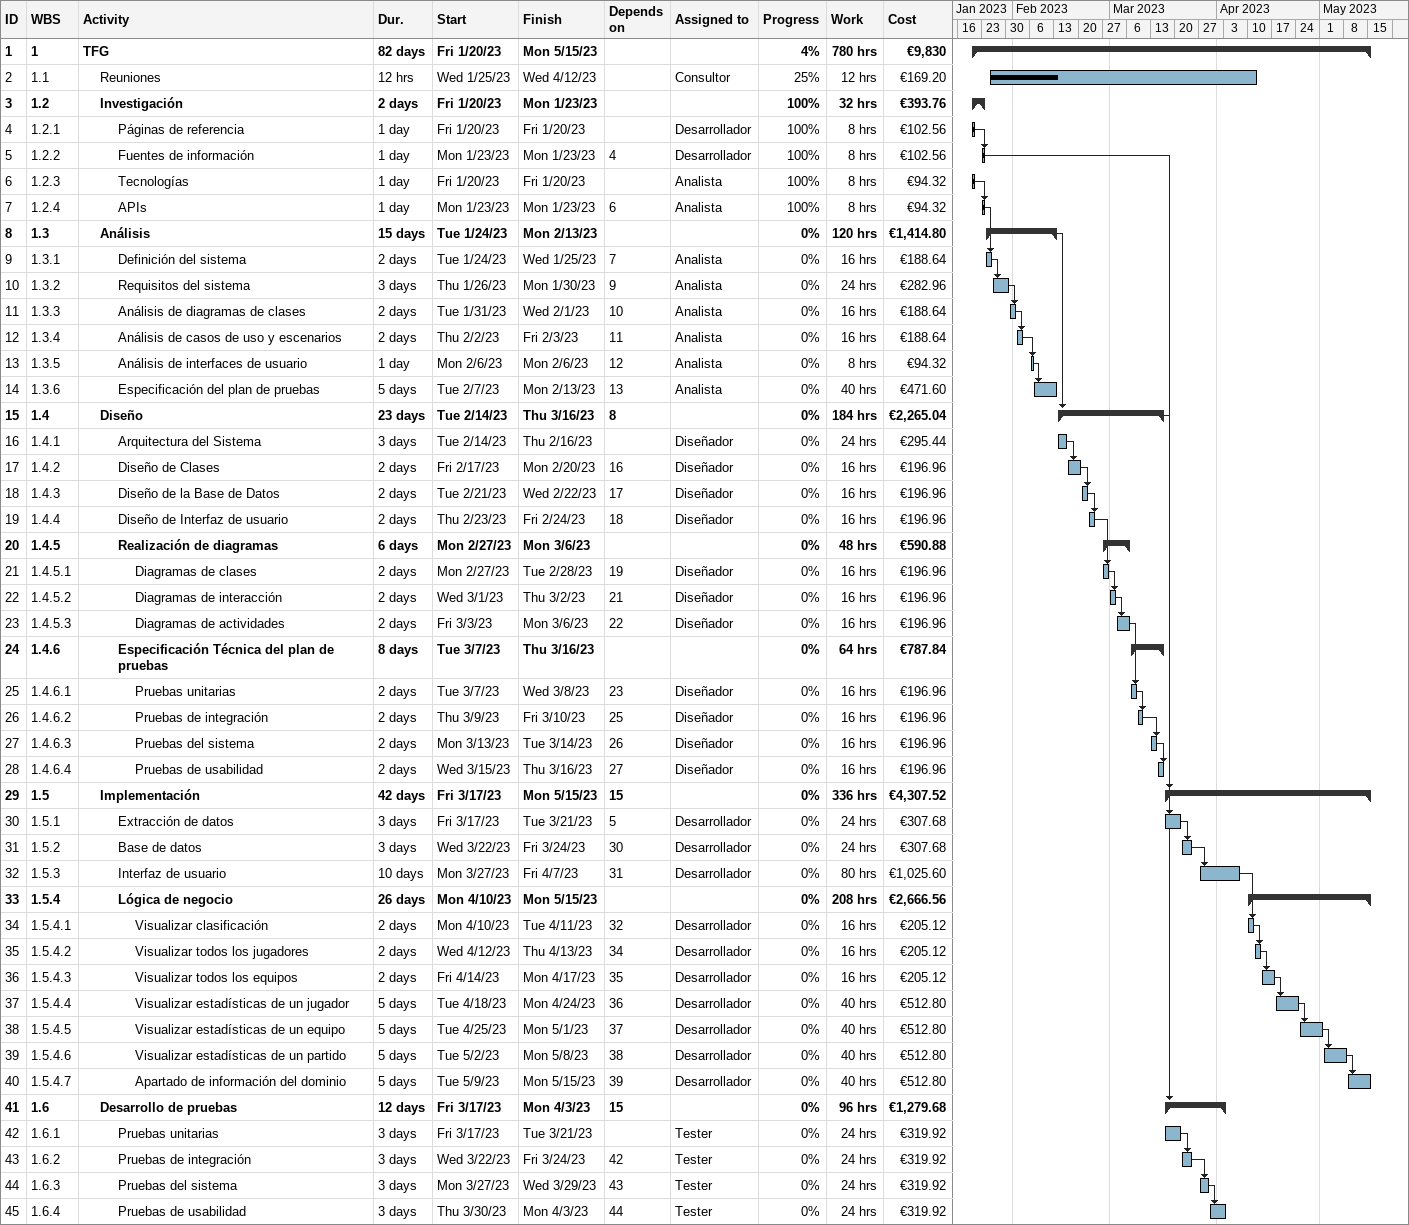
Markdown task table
| ID | WBS | Task | Duration | Start | Finish | Predecessors | Resources | % complete | Work (h) | Cost (€) |
|---|---|---|---|---|---|---|---|---|---|---|
| 1 | 1 | **TFG** | 82d | 2023-01-20 | 2023-05-15 |  |  | 4 | 780 | 9830 |
| 2 | 1.1 | Reuniones | 12h | 2023-01-25 | 2023-04-12 |  | Consultor | 25 | 12 | 169.20 |
| 3 | 1.2 | **Investigación** | 2d | 2023-01-20 | 2023-01-23 |  |  | 100 | 32 | 393.76 |
| 4 | 1.2.1 | Páginas de referencia | 1d | 2023-01-20 | 2023-01-20 |  | Desarrollador | 100 | 8 | 102.56 |
| 5 | 1.2.2 | Fuentes de información | 1d | 2023-01-23 | 2023-01-23 | 4 | Desarrollador | 100 | 8 | 102.56 |
| 6 | 1.2.3 | Tecnologías | 1d | 2023-01-20 | 2023-01-20 |  | Analista | 100 | 8 | 94.32 |
| 7 | 1.2.4 | APIs | 1d | 2023-01-23 | 2023-01-23 | 6 | Analista | 100 | 8 | 94.32 |
| 8 | 1.3 | **Análisis** | 15d | 2023-01-24 | 2023-02-13 |  |  | 0 | 120 | 1414.80 |
| 9 | 1.3.1 | Definición del sistema | 2d | 2023-01-24 | 2023-01-25 | 7 | Analista | 0 | 16 | 188.64 |
| 10 | 1.3.2 | Requisitos del sistema | 3d | 2023-01-26 | 2023-01-30 | 9 | Analista | 0 | 24 | 282.96 |
| 11 | 1.3.3 | Análisis de diagramas de clases | 2d | 2023-01-31 | 2023-02-01 | 10 | Analista | 0 | 16 | 188.64 |
| 12 | 1.3.4 | Análisis de casos de uso y escenarios | 2d | 2023-02-02 | 2023-02-03 | 11 | Analista | 0 | 16 | 188.64 |
| 13 | 1.3.5 | Análisis de interfaces de usuario | 1d | 2023-02-06 | 2023-02-06 | 12 | Analista | 0 | 8 | 94.32 |
| 14 | 1.3.6 | Especificación del plan de pruebas | 5d | 2023-02-07 | 2023-02-13 | 13 | Analista | 0 | 40 | 471.60 |
| 15 | 1.4 | **Diseño** | 23d | 2023-02-14 | 2023-03-16 | 8 |  | 0 | 184 | 2265.04 |
| 16 | 1.4.1 | Arquitectura del Sistema | 3d | 2023-02-14 | 2023-02-16 |  | Diseñador | 0 | 24 | 295.44 |
| 17 | 1.4.2 | Diseño de Clases | 2d | 2023-02-17 | 2023-02-20 | 16 | Diseñador | 0 | 16 | 196.96 |
| 18 | 1.4.3 | Diseño de la Base de Datos | 2d | 2023-02-21 | 2023-02-22 | 17 | Diseñador | 0 | 16 | 196.96 |
| 19 | 1.4.4 | Diseño de Interfaz de usuario | 2d | 2023-02-23 | 2023-02-24 | 18 | Diseñador | 0 | 16 | 196.96 |
| 20 | 1.4.5 | **Realización de diagramas** | 6d | 2023-02-27 | 2023-03-06 |  |  | 0 | 48 | 590.88 |
| 21 | 1.4.5.1 | Diagramas de clases | 2d | 2023-02-27 | 2023-02-28 | 19 | Diseñador | 0 | 16 | 196.96 |
| 22 | 1.4.5.2 | Diagramas de interacción | 2d | 2023-03-01 | 2023-03-02 | 21 | Diseñador | 0 | 16 | 196.96 |
| 23 | 1.4.5.3 | Diagramas de actividades | 2d | 2023-03-03 | 2023-03-06 | 22 | Diseñador | 0 | 16 | 196.96 |
| 24 | 1.4.6 | **Especificación Técnica del plan de pruebas** | 8d | 2023-03-07 | 2023-03-16 |  |  | 0 | 64 | 787.84 |
| 25 | 1.4.6.1 | Pruebas unitarias | 2d | 2023-03-07 | 2023-03-08 | 23 | Diseñador | 0 | 16 | 196.96 |
| 26 | 1.4.6.2 | Pruebas de integración | 2d | 2023-03-09 | 2023-03-10 | 25 | Diseñador | 0 | 16 | 196.96 |
| 27 | 1.4.6.3 | Pruebas del sistema | 2d | 2023-03-13 | 2023-03-14 | 26 | Diseñador | 0 | 16 | 196.96 |
| 28 | 1.4.6.4 | Pruebas de usabilidad | 2d | 2023-03-15 | 2023-03-16 | 27 | Diseñador | 0 | 16 | 196.96 |
| 29 | 1.5 | **Implementación** | 42d | 2023-03-17 | 2023-05-15 | 15 |  | 0 | 336 | 4307.52 |
| 30 | 1.5.1 | Extracción de datos | 3d | 2023-03-17 | 2023-03-21 | 5 | Desarrollador | 0 | 24 | 307.68 |
| 31 | 1.5.2 | Base de datos | 3d | 2023-03-22 | 2023-03-24 | 30 | Desarrollador | 0 | 24 | 307.68 |
| 32 | 1.5.3 | Interfaz de usuario | 10d | 2023-03-27 | 2023-04-07 | 31 | Desarrollador | 0 | 80 | 1025.60 |
| 33 | 1.5.4 | **Lógica de negocio** | 26d | 2023-04-10 | 2023-05-15 |  |  | 0 | 208 | 2666.56 |
| 34 | 1.5.4.1 | Visualizar clasificación | 2d | 2023-04-10 | 2023-04-11 | 32 | Desarrollador | 0 | 16 | 205.12 |
| 35 | 1.5.4.2 | Visualizar todos los jugadores | 2d | 2023-04-12 | 2023-04-13 | 34 | Desarrollador | 0 | 16 | 205.12 |
| 36 | 1.5.4.3 | Visualizar todos los equipos | 2d | 2023-04-14 | 2023-04-17 | 35 | Desarrollador | 0 | 16 | 205.12 |
| 37 | 1.5.4.4 | Visualizar estadísticas de un jugador | 5d | 2023-04-18 | 2023-04-24 | 36 | Desarrollador | 0 | 40 | 512.80 |
| 38 | 1.5.4.5 | Visualizar estadísticas de un equipo | 5d | 2023-04-25 | 2023-05-01 | 37 | Desarrollador | 0 | 40 | 512.80 |
| 39 | 1.5.4.6 | Visualizar estadísticas de un partido | 5d | 2023-05-02 | 2023-05-08 | 38 | Desarrollador | 0 | 40 | 512.80 |
| 40 | 1.5.4.7 | Apartado de información del dominio | 5d | 2023-05-09 | 2023-05-15 | 39 | Desarrollador | 0 | 40 | 512.80 |
| 41 | 1.6 | **Desarrollo de pruebas** | 12d | 2023-03-17 | 2023-04-03 | 15 |  | 0 | 96 | 1279.68 |
| 42 | 1.6.1 | Pruebas unitarias | 3d | 2023-03-17 | 2023-03-21 |  | Tester | 0 | 24 | 319.92 |
| 43 | 1.6.2 | Pruebas de integración | 3d | 2023-03-22 | 2023-03-24 | 42 | Tester | 0 | 24 | 319.92 |
| 44 | 1.6.3 | Pruebas del sistema | 3d | 2023-03-27 | 2023-03-29 | 43 | Tester | 0 | 24 | 319.92 |
| 45 | 1.6.4 | Pruebas de usabilidad | 3d | 2023-03-30 | 2023-04-03 | 44 | Tester | 0 | 24 | 319.92 |
